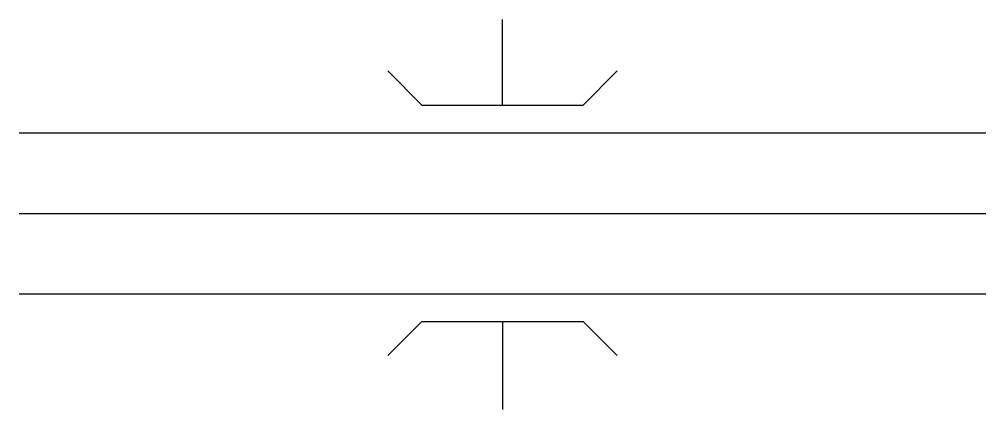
# Model space of a CAD drawing. Header units: metres. Extents: x 9.1 to 39.1, y 9.3 to 21.4.
import ezdxf

# ---------------------------------------------------------------- set-up
doc = ezdxf.new("R2010")
doc.units = ezdxf.units.M
doc.layers.add('2', color=7, linetype='Continuous')

msp = doc.modelspace()

# ---------------------------------------------------------------- linework, layer by layer
for p, q in [((21.58, 18.77), (20.52, 19.83)), ((26.58, 18.77), (27.64, 19.83)), ((21.58, 18.77), (26.58, 18.77)), ((9.08, 17.91), (39.08, 17.91)), ((9.08, 12.91), (39.08, 12.91)), ((21.58, 12.06), (20.52, 11)), ((21.58, 12.06), (26.58, 12.06)), ((26.58, 12.06), (27.64, 11))]:
    msp.add_line(p, q)
for points in [[(24.08, 18.77), (24.08, 21.43)], [(24.08, 12.06), (24.08, 9.32)]]:
    msp.add_lwpolyline(points)
at = {"layer": '2'}
msp.add_line((9.08, 15.41), (39.08, 15.41), dxfattribs=at)

doc.saveas('drawing.dxf')
